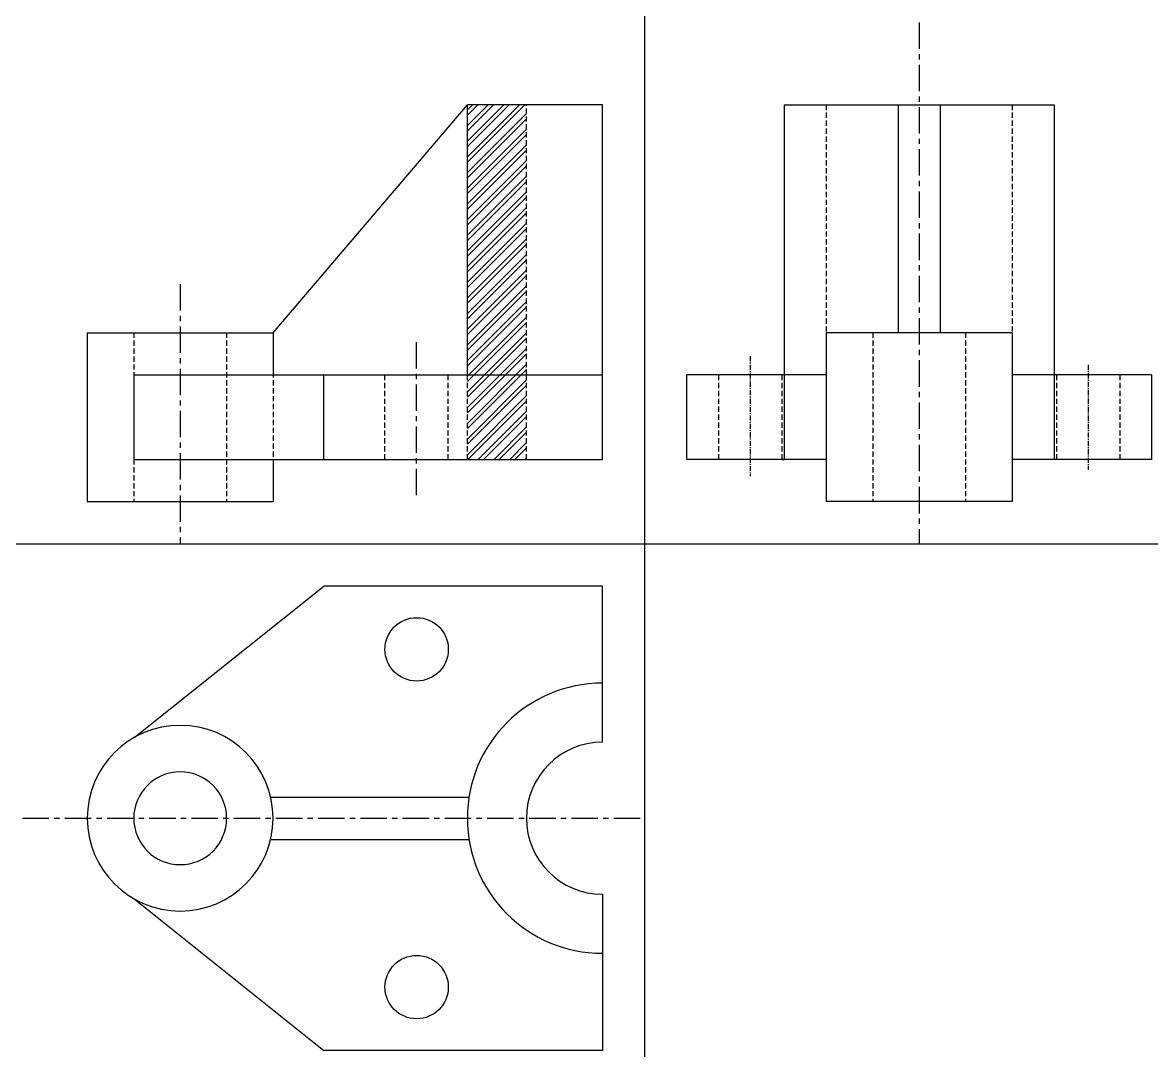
# Model space of a CAD drawing. Header units: millimetres. Extents: x -147 to 120, y -120 to 123.
import ezdxf

# ---------------------------------------------------------------- set-up
doc = ezdxf.new("R2010")
doc.units = ezdxf.units.MM
doc.header["$MEASUREMENT"] = 0
doc.linetypes.add('CENTER', pattern=[2, 1.25, -0.25, 0.25, -0.25])
doc.linetypes.add('HIDDEN', pattern=[0.375, 0.25, -0.125])

msp = doc.modelspace()

# ---------------------------------------------------------------- hatches: boundary and pattern name
at = {"linetype": 'CENTER'}
h = msp.add_hatch(dxfattribs=at)
h.set_pattern_fill('ANSI32', color=256, scale=7)
h.paths.add_polyline_path([(-28, 104), (-42, 104), (-42, 40), (-28, 40)])
h.paths.add_polyline_path([(-28, 40), (-42, 40), (-42, 20), (-28, 20)])

# ---------------------------------------------------------------- linework, layer by layer
at = {"linetype": 'CENTER', "ltscale": 5}
for p, q in [((65, 123.46), (65, 0)), ((-110, 61.48), (-110, 0)), ((-54, 11.52), (-54, 48.36)), ((-147.32, -65), (0, -65)), ((-147.32, -65), (0, -65))]:
    msp.add_line(p, q, dxfattribs=at)
for p, q in [((-88, 50), (-42, 104)), ((-10, 104), (-42, 104)), ((-42, 40), (-42, 104)), ((-10, 20), (-10, 104)), ((33, 104), (97, 104)), ((33, 104), (33, 20)), ((60, 104), (60, 50)), ((70, 104), (70, 50)), ((97, 104), (97, 20)), ((-132, 50), (-132, 10)), ((-132, 50), (-88, 50)), ((-88, 50), (-88, 40)), ((87, 50), (43, 50)), ((43, 50), (43, 10)), ((87, 50), (87, 10)), ((-121, 40), (-10, 40)), ((-121, 40), (-121, 20)), ((-76, 20), (-76, 40)), ((10, 20), (10, 40)), ((43, 40), (10, 40)), ((120, 40), (87, 40)), ((120, 40), (120, 20)), ((-121, 20), (-10, 20)), ((-88, 20), (-88, 10)), ((43, 20), (10, 20)), ((120, 20), (87, 20)), ((-132, 10), (-88, 10)), ((87, 10), (43, 10)), ((-121, -45.95), (-76, -10)), ((-10, -10), (-76, -10)), ((-10, -10), (-10, -10)), ((-10, -47), (-10, -10)), ((-88.58, -60), (-41.61, -60)), ((-88.58, -70), (-41.61, -70)), ((-121, -84.05), (-76, -120)), ((-10, -83), (-10, -120)), ((-10, -120), (-76, -120))]:
    msp.add_line(p, q)
at = {"linetype": 'HIDDEN', "ltscale": 5}
for p, q in [((-28, 40), (-28, 104)), ((43, 104), (43, 10)), ((87, 104), (87, 10)), ((-121, 50), (-121, 10)), ((-99, 50), (-99, 10)), ((-88, 50), (-88, 10)), ((54, 50), (54, 10)), ((76, 50), (76, 10)), ((-61.5, 20), (-61.5, 40)), ((-46.5, 20), (-46.5, 40)), ((-42, 20), (-42, 40)), ((-28, 20), (-28, 40)), ((17.5, 40), (17.5, 20)), ((32.5, 40), (32.5, 20)), ((97.5, 40), (97.5, 20)), ((112.5, 40), (112.5, 20))]:
    msp.add_line(p, q, dxfattribs=at)
at = {"color": 1}
for p, q in [((-10, 20), (-10, 104)), ((-10, -47), (-10, -10)), ((-10, -83), (-10, -120))]:
    msp.add_line(p, q, dxfattribs=at)
at = {"linetype": 'CENTER'}
for p, q in [((25, 44.42), (25, 16.03)), ((105, 42.39), (105, 17.63)), ((32.5, 20), (33, 20)), ((97.5, 20), (97.5, 20))]:
    msp.add_line(p, q, dxfattribs=at)
for direction in [(0, 1), (1, 0)]:
    msp.add_xline((0, 0), direction)
for centre in [(-54, -25), (-54, -105)]:
    msp.add_circle(centre, 7.5)
for centre, radius, start, end in [((-10, -65), 32, 90, 180), ((-110, -65), 22, 0, 180), ((-10, -65), 18, 90, 180), ((-110, -65), 11, 0, 180), ((-110, -65), 22, 180, 0), ((-110, -65), 11, 180, 0), ((-10, -65), 32, 180, 270), ((-10, -65), 18, 180, 270)]:
    msp.add_arc(centre, radius, start, end)

doc.saveas('drawing.dxf')
